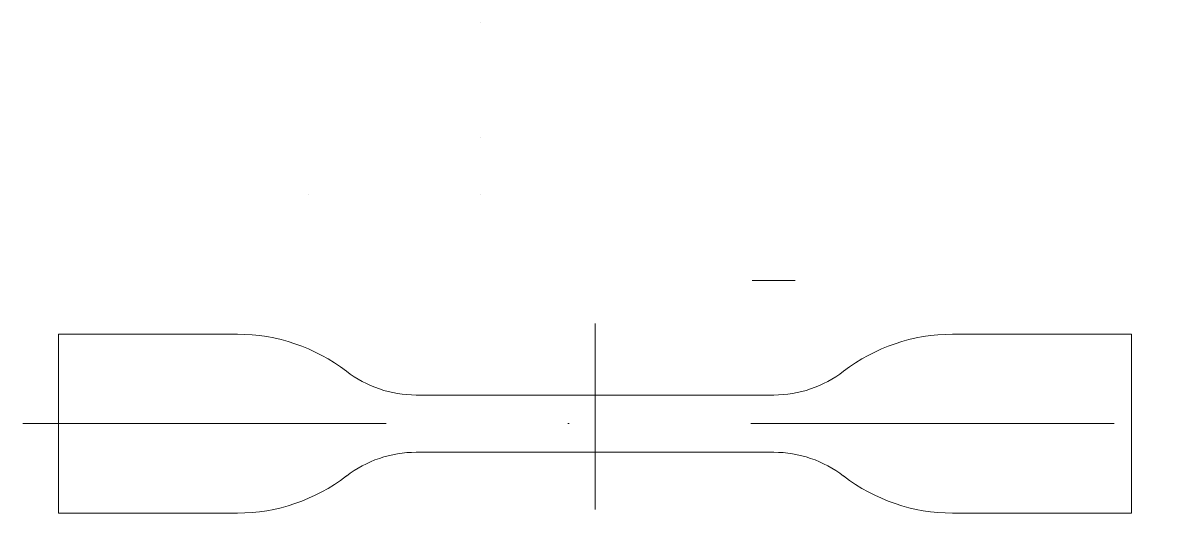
# Model space of a CAD drawing. Header units: millimetres. Extents: x -40 to 40, y -6.3 to 28.
import ezdxf

# ---------------------------------------------------------------- set-up
doc = ezdxf.new("R2010")
doc.units = ezdxf.units.MM
doc.linetypes.add('DASHDOTX2', pattern=[50.8, 25.4, -12.7, 0, -12.7])
doc.layers.get('0').update_dxf_attribs({"linetype": 'CONTINUOUS', "lineweight": 0})
doc.layers.add('axis', color=3, linetype='DASHDOTX2', lineweight=13)
doc.layers.add('cotas', color=5, linetype='CONTINUOUS', lineweight=13)

msp = doc.modelspace()

# ---------------------------------------------------------------- linework, layer by layer
for p, q in [((-8, 28), (-8, 28)), ((-8, 28), (-8, 28)), ((-8, 20), (-8, 20)), ((-8, 20), (-8, 20)), ((-20, 16), (-20, 16)), ((-8, 16), (-8, 16)), ((-37.5, -6.25), (-37.5, 6.25)), ((-25, 6.25), (-37.5, 6.25)), ((25, 6.25), (37.5, 6.25)), ((37.5, -6.25), (37.5, 6.25)), ((0, 2), (-12.5, 2)), ((0, 2), (12.5, 2)), ((0, -2), (-12.5, -2)), ((0, -2), (12.5, -2)), ((-25, -6.25), (-37.5, -6.25)), ((25, -6.25), (37.5, -6.25))]:
    msp.add_line(p, q)
for centre, radius, start, end in [((-25, -6.25), 12.5, 52.43141, 90), ((25, -6.25), 12.5, 90, 127.56859), ((-12.5, 10), 8, 232.43141, 270), ((12.5, 10), 8, 270, 307.56859), ((-12.5, -10), 8, 90, 127.56859), ((12.5, -10), 8, 52.43141, 90), ((-25, 6.25), 12.5, 270, 307.56859), ((25, 6.25), 12.5, 232.43141, 270)]:
    msp.add_arc(centre, radius, start, end)
at = {"layer": 'axis'}
for p, q in [((0, 7), (0, -6)), ((-40, 0), (40, 0))]:
    msp.add_line(p, q, dxfattribs=at)
at = {"layer": 'cotas'}
msp.add_line((11, 10), (14, 10), dxfattribs=at)

doc.saveas('drawing.dxf')
